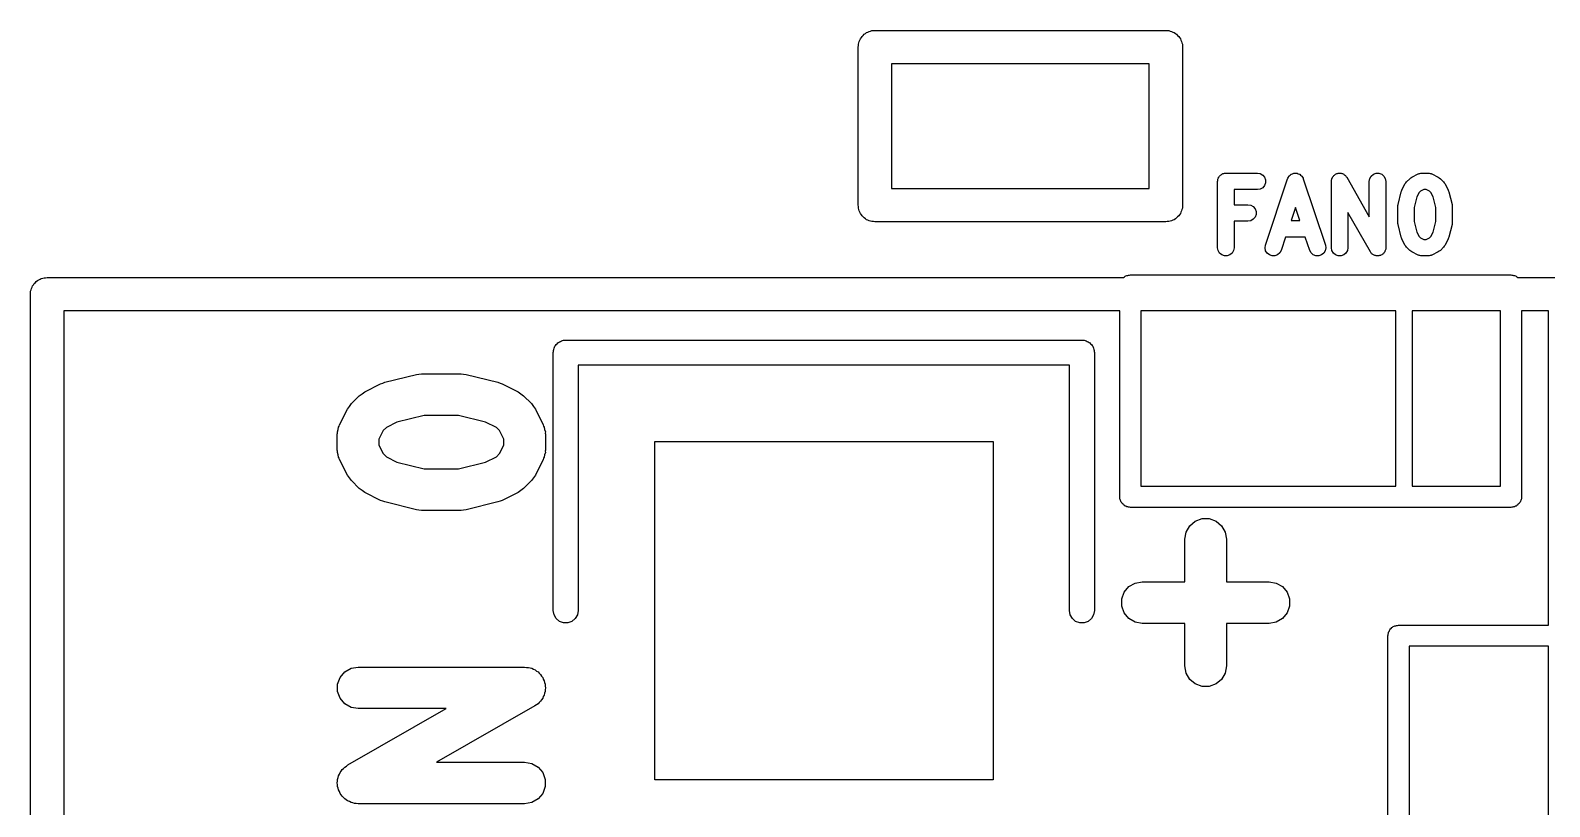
# Model space of a CAD drawing. Extents: x 10 to 287, y -200 to -10.
# Drawn here: x 111.88 to 121.01, y -87.08 to -82.41 of the extents above; entities that cross this region are included whole.
import ezdxf

# ---------------------------------------------------------------- set-up
doc = ezdxf.new("R2010")
doc.units = 0
doc.header["$MEASUREMENT"] = 0
doc.layers.add('BLACK', color=7, linetype='CONTINUOUS')

msp = doc.modelspace()

# ---------------------------------------------------------------- linework, layer by layer
at = {"layer": 'Black'}
for p, q in [((116.857, -82.4976), (116.86, -82.4893)), ((116.86, -82.4893), (116.862, -82.4807)), ((116.862, -82.4807), (116.866, -82.4731)), ((116.866, -82.4731), (116.869, -82.4649)), ((116.869, -82.4649), (116.875, -82.4581)), ((116.875, -82.4581), (116.879, -82.4505)), ((116.879, -82.4505), (116.886, -82.4449)), ((116.886, -82.4449), (116.892, -82.4382)), ((116.892, -82.4382), (116.899, -82.4338)), ((116.899, -82.4338), (116.906, -82.4281)), ((116.906, -82.4281), (116.914, -82.4251)), ((116.914, -82.4251), (116.922, -82.4207)), ((116.922, -82.4207), (116.931, -82.4192)), ((116.931, -82.4192), (116.939, -82.4162)), ((116.939, -82.4162), (116.948, -82.4162)), ((116.948, -82.4162), (116.956, -82.4147)), ((116.956, -82.4147), (118.704, -82.4147)), ((118.704, -82.4147), (118.712, -82.4162)), ((118.712, -82.4162), (118.721, -82.4162)), ((118.721, -82.4162), (118.729, -82.4192)), ((118.729, -82.4192), (118.738, -82.4207)), ((118.738, -82.4207), (118.746, -82.4251)), ((118.746, -82.4251), (118.754, -82.4281)), ((118.754, -82.4281), (118.761, -82.4338)), ((118.761, -82.4338), (118.768, -82.4382)), ((118.768, -82.4382), (118.774, -82.4449)), ((118.774, -82.4449), (118.781, -82.4505)), ((118.781, -82.4505), (118.785, -82.4581)), ((118.785, -82.4581), (118.791, -82.4649)), ((118.791, -82.4649), (118.794, -82.4731)), ((118.794, -82.4731), (118.798, -82.4807)), ((118.798, -82.4807), (118.8, -82.4893)), ((118.8, -82.4893), (118.803, -82.4976)), ((116.856, -82.515), (116.857, -82.5064)), ((116.856, -83.465), (116.856, -82.515)), ((116.857, -82.5064), (116.857, -82.4976)), ((118.803, -82.4976), (118.803, -82.5064)), ((118.803, -82.5064), (118.804, -82.515)), ((118.804, -82.515), (118.804, -83.465)), ((117.057, -82.6153), (117.057, -83.3646)), ((118.603, -82.6153), (117.057, -82.6153)), ((118.603, -83.3646), (118.603, -82.6153)), ((119.016, -83.313), (119.017, -83.3089)), ((119.017, -83.3089), (119.018, -83.3047)), ((119.018, -83.3047), (119.02, -83.3009)), ((119.02, -83.3009), (119.021, -83.2969)), ((119.021, -83.2969), (119.024, -83.2935)), ((119.024, -83.2935), (119.026, -83.2898)), ((119.026, -83.2898), (119.03, -83.287)), ((119.03, -83.287), (119.033, -83.2837)), ((119.033, -83.2837), (119.036, -83.2815)), ((119.036, -83.2815), (119.04, -83.2787)), ((119.04, -83.2787), (119.044, -83.2772)), ((119.044, -83.2772), (119.047, -83.2751)), ((119.047, -83.2751), (119.052, -83.2743)), ((119.052, -83.2743), (119.056, -83.2728)), ((119.056, -83.2728), (119.06, -83.2728)), ((119.06, -83.2728), (119.064, -83.2721)), ((119.064, -83.2721), (119.254, -83.2721)), ((119.254, -83.2721), (119.271, -83.2751)), ((119.271, -83.2751), (119.286, -83.2837)), ((119.286, -83.2837), (119.297, -83.2969)), ((119.297, -83.2969), (119.303, -83.313)), ((119.302, -83.7047), (119.435, -83.306)), ((119.435, -83.306), (119.436, -83.3048)), ((119.436, -83.3034), (119.44, -83.2972)), ((119.436, -83.3048), (119.436, -83.3034)), ((119.44, -83.2972), (119.443, -83.2908)), ((119.443, -83.2908), (119.444, -83.2899)), ((119.444, -83.2899), (119.445, -83.2888)), ((119.445, -83.2888), (119.451, -83.2842)), ((119.451, -83.2842), (119.456, -83.2794)), ((119.456, -83.2794), (119.457, -83.2789)), ((119.457, -83.2789), (119.459, -83.2781)), ((119.459, -83.2781), (119.465, -83.2758)), ((119.465, -83.2758), (119.472, -83.2731)), ((119.472, -83.2731), (119.474, -83.2731)), ((119.474, -83.2731), (119.475, -83.2726)), ((119.475, -83.2726), (119.482, -83.2728)), ((119.482, -83.2728), (119.489, -83.2726)), ((119.489, -83.2726), (119.491, -83.2731)), ((119.491, -83.2731), (119.492, -83.2731)), ((119.492, -83.2731), (119.499, -83.2758)), ((119.499, -83.2758), (119.506, -83.2781)), ((119.506, -83.2781), (119.507, -83.2789)), ((119.507, -83.2789), (119.508, -83.2794)), ((119.508, -83.2794), (119.513, -83.2842)), ((119.513, -83.2842), (119.519, -83.2888)), ((119.519, -83.2888), (119.52, -83.2899)), ((119.52, -83.2899), (119.521, -83.2908)), ((119.521, -83.2908), (119.524, -83.2972)), ((119.524, -83.2972), (119.528, -83.3034)), ((119.528, -83.3034), (119.528, -83.3048)), ((119.528, -83.3048), (119.529, -83.306)), ((119.529, -83.306), (119.662, -83.7047)), ((119.699, -83.3128), (119.701, -83.3088)), ((119.701, -83.3047), (119.704, -83.3008)), ((119.701, -83.3088), (119.701, -83.3047)), ((119.704, -83.3008), (119.705, -83.2967)), ((119.705, -83.2967), (119.708, -83.2934)), ((119.708, -83.2934), (119.71, -83.2898)), ((119.71, -83.2898), (119.713, -83.2869)), ((119.713, -83.2869), (119.716, -83.2835)), ((119.716, -83.2835), (119.72, -83.2814)), ((119.72, -83.2814), (119.723, -83.2787)), ((119.723, -83.2787), (119.727, -83.2772)), ((119.727, -83.2772), (119.731, -83.275)), ((119.731, -83.275), (119.735, -83.2743)), ((119.735, -83.2743), (119.739, -83.2728)), ((119.739, -83.2728), (119.744, -83.2728)), ((119.744, -83.2728), (119.748, -83.2721)), ((119.748, -83.2721), (119.752, -83.2728)), ((119.752, -83.2728), (119.757, -83.2728)), ((119.757, -83.2728), (119.761, -83.2744)), ((119.761, -83.2744), (119.765, -83.2752)), ((119.765, -83.2752), (119.769, -83.2773)), ((119.769, -83.2773), (119.773, -83.2787)), ((119.773, -83.2787), (119.776, -83.2816)), ((119.776, -83.2816), (119.78, -83.2838)), ((119.78, -83.2838), (119.783, -83.2871)), ((119.783, -83.2871), (119.786, -83.2898)), ((119.786, -83.2898), (119.788, -83.2936)), ((119.788, -83.2936), (119.791, -83.297)), ((119.791, -83.297), (119.926, -83.5339)), ((119.926, -83.3216), (119.929, -83.3047)), ((119.929, -83.3047), (119.938, -83.2898)), ((119.938, -83.2898), (119.951, -83.2787)), ((119.951, -83.2787), (119.967, -83.2728)), ((119.967, -83.2728), (119.984, -83.2728)), ((119.984, -83.2728), (120.001, -83.2787)), ((120.001, -83.2787), (120.014, -83.2898)), ((120.014, -83.2898), (120.022, -83.3047)), ((120.022, -83.3047), (120.025, -83.3216)), ((120.15, -83.3246), (120.169, -83.3056)), ((120.169, -83.3056), (120.175, -83.301)), ((120.175, -83.301), (120.182, -83.2963)), ((120.182, -83.2963), (120.22, -83.2773)), ((120.22, -83.2773), (120.222, -83.2765)), ((120.222, -83.2765), (120.225, -83.2751)), ((120.225, -83.2751), (120.23, -83.2741)), ((120.23, -83.2741), (120.236, -83.2724)), ((120.236, -83.2724), (120.239, -83.2726)), ((120.239, -83.2726), (120.242, -83.2721)), ((120.242, -83.2721), (120.28, -83.2721)), ((120.28, -83.2721), (120.282, -83.2726)), ((120.282, -83.2726), (120.285, -83.2724)), ((120.285, -83.2724), (120.291, -83.2741)), ((120.291, -83.2741), (120.297, -83.2751)), ((120.297, -83.2751), (120.299, -83.2765)), ((120.299, -83.2765), (120.302, -83.2773)), ((120.302, -83.2773), (120.34, -83.2963)), ((120.34, -83.2963), (120.346, -83.301)), ((120.346, -83.301), (120.353, -83.3056)), ((120.353, -83.3056), (120.372, -83.3246)), ((117.057, -83.3646), (118.603, -83.3646)), ((119.015, -83.3216), (119.016, -83.3174)), ((119.015, -83.7204), (119.015, -83.3216)), ((119.016, -83.3174), (119.016, -83.313)), ((119.254, -83.3712), (119.114, -83.3712)), ((119.114, -83.3712), (119.114, -83.462)), ((119.271, -83.3682), (119.254, -83.3712)), ((119.286, -83.3596), (119.271, -83.3682)), ((119.297, -83.3464), (119.286, -83.3596)), ((119.303, -83.3302), (119.297, -83.3464)), ((119.303, -83.313), (119.303, -83.3302)), ((119.698, -83.3216), (119.699, -83.3172)), ((119.698, -83.7204), (119.698, -83.3216)), ((119.699, -83.3172), (119.699, -83.3128)), ((119.926, -83.5339), (119.926, -83.3216)), ((120.025, -83.3216), (120.025, -83.7204)), ((120.099, -83.4615), (120.118, -83.3856)), ((120.118, -83.3856), (120.12, -83.3806)), ((120.12, -83.3806), (120.121, -83.3754)), ((120.121, -83.3754), (120.14, -83.3374)), ((120.14, -83.3374), (120.145, -83.3311)), ((120.145, -83.3311), (120.15, -83.3246)), ((120.225, -83.3889), (120.212, -83.4149)), ((120.233, -83.3813), (120.225, -83.3889)), ((120.253, -83.3712), (120.233, -83.3813)), ((120.268, -83.3712), (120.253, -83.3712)), ((120.288, -83.3813), (120.268, -83.3712)), ((120.296, -83.3889), (120.288, -83.3813)), ((120.309, -83.4149), (120.296, -83.3889)), ((120.372, -83.3246), (120.376, -83.3311)), ((120.376, -83.3311), (120.381, -83.3374)), ((120.381, -83.3374), (120.4, -83.3754)), ((120.4, -83.3754), (120.401, -83.3806)), ((120.401, -83.3806), (120.404, -83.3856)), ((120.404, -83.3856), (120.423, -83.4615)), ((116.857, -83.4736), (116.856, -83.465)), ((116.857, -83.4824), (116.857, -83.4736)), ((116.86, -83.4907), (116.857, -83.4824)), ((116.862, -83.4993), (116.86, -83.4907)), ((118.8, -83.4907), (118.798, -83.4993)), ((118.803, -83.4824), (118.8, -83.4907)), ((118.804, -83.465), (118.803, -83.4736)), ((118.803, -83.4736), (118.803, -83.4824)), ((119.114, -83.462), (119.197, -83.462)), ((119.197, -83.462), (119.214, -83.465)), ((119.214, -83.465), (119.229, -83.4736)), ((119.229, -83.4736), (119.24, -83.4868)), ((119.24, -83.4868), (119.246, -83.5029)), ((119.482, -83.4782), (119.456, -83.5569)), ((119.508, -83.5569), (119.482, -83.4782)), ((120.097, -83.4735), (120.098, -83.4676)), ((120.097, -83.5685), (120.097, -83.4735)), ((120.098, -83.4676), (120.099, -83.4615)), ((120.212, -83.4149), (120.196, -83.4796)), ((120.196, -83.4796), (120.196, -83.5624)), ((120.325, -83.4796), (120.309, -83.4149)), ((120.325, -83.5624), (120.325, -83.4796)), ((120.423, -83.4615), (120.423, -83.4676)), ((120.423, -83.4676), (120.424, -83.4735)), ((120.424, -83.4735), (120.424, -83.5685)), ((116.866, -83.5069), (116.862, -83.4993)), ((116.869, -83.5151), (116.866, -83.5069)), ((116.875, -83.5219), (116.869, -83.5151)), ((116.879, -83.5295), (116.875, -83.5219)), ((116.886, -83.5351), (116.879, -83.5295)), ((116.892, -83.5418), (116.886, -83.5351)), ((116.899, -83.5462), (116.892, -83.5418)), ((116.906, -83.5519), (116.899, -83.5462)), ((116.914, -83.5549), (116.906, -83.5519)), ((116.922, -83.5593), (116.914, -83.5549)), ((116.931, -83.5608), (116.922, -83.5593)), ((116.939, -83.5638), (116.931, -83.5608)), ((116.948, -83.5638), (116.939, -83.5638)), ((116.956, -83.5653), (116.948, -83.5638)), ((118.704, -83.5653), (116.956, -83.5653)), ((118.712, -83.5638), (118.704, -83.5653)), ((118.721, -83.5638), (118.712, -83.5638)), ((118.729, -83.5608), (118.721, -83.5638)), ((118.738, -83.5593), (118.729, -83.5608)), ((118.746, -83.5549), (118.738, -83.5593)), ((118.754, -83.5519), (118.746, -83.5549)), ((118.761, -83.5462), (118.754, -83.5519)), ((118.768, -83.5418), (118.761, -83.5462)), ((118.774, -83.5351), (118.768, -83.5418)), ((118.781, -83.5295), (118.774, -83.5351)), ((118.785, -83.5219), (118.781, -83.5295)), ((118.791, -83.5151), (118.785, -83.5219)), ((118.794, -83.5069), (118.791, -83.5151)), ((118.798, -83.4993), (118.794, -83.5069)), ((119.197, -83.561), (119.114, -83.561)), ((119.114, -83.561), (119.114, -83.7204)), ((119.214, -83.5581), (119.197, -83.561)), ((119.229, -83.5495), (119.214, -83.5581)), ((119.24, -83.5363), (119.229, -83.5495)), ((119.246, -83.5201), (119.24, -83.5363)), ((119.246, -83.5029), (119.246, -83.5201)), ((119.456, -83.5569), (119.508, -83.5569)), ((119.933, -83.745), (119.798, -83.5081)), ((119.798, -83.5081), (119.798, -83.7204)), ((120.098, -83.5745), (120.097, -83.5685)), ((120.099, -83.5805), (120.098, -83.5745)), ((120.118, -83.6565), (120.099, -83.5805)), ((120.196, -83.5624), (120.212, -83.6272)), ((120.309, -83.6272), (120.325, -83.5624)), ((120.423, -83.5805), (120.404, -83.6565)), ((120.424, -83.5685), (120.423, -83.5745)), ((120.423, -83.5745), (120.423, -83.5805)), ((119.423, -83.656), (119.396, -83.7361)), ((119.541, -83.656), (119.423, -83.656)), ((119.568, -83.7361), (119.541, -83.656)), ((120.12, -83.6614), (120.118, -83.6565)), ((120.121, -83.6666), (120.12, -83.6614)), ((120.14, -83.7046), (120.121, -83.6666)), ((120.212, -83.6272), (120.225, -83.6531)), ((120.225, -83.6531), (120.233, -83.6607)), ((120.233, -83.6607), (120.253, -83.6709)), ((120.253, -83.6709), (120.268, -83.6709)), ((120.268, -83.6709), (120.288, -83.6607)), ((120.288, -83.6607), (120.296, -83.6531)), ((120.296, -83.6531), (120.309, -83.6272)), ((120.4, -83.6666), (120.381, -83.7046)), ((120.401, -83.6614), (120.4, -83.6666)), ((120.404, -83.6565), (120.401, -83.6614)), ((119.018, -83.7373), (119.015, -83.7204)), ((119.026, -83.7522), (119.018, -83.7373)), ((119.04, -83.7633), (119.026, -83.7522)), ((119.056, -83.7692), (119.04, -83.7633)), ((119.089, -83.7633), (119.073, -83.7692)), ((119.102, -83.7522), (119.089, -83.7633)), ((119.111, -83.7373), (119.102, -83.7522)), ((119.114, -83.7204), (119.111, -83.7373)), ((119.3, -83.7218), (119.302, -83.7047)), ((119.303, -83.7386), (119.3, -83.7218)), ((119.312, -83.7533), (119.303, -83.7386)), ((119.326, -83.764), (119.312, -83.7533)), ((119.342, -83.7694), (119.326, -83.764)), ((119.375, -83.7626), (119.359, -83.7689)), ((119.388, -83.7512), (119.375, -83.7626)), ((119.396, -83.7361), (119.388, -83.7512)), ((119.576, -83.7512), (119.568, -83.7361)), ((119.589, -83.7626), (119.576, -83.7512)), ((119.605, -83.7689), (119.589, -83.7626)), ((119.639, -83.764), (119.622, -83.7694)), ((119.652, -83.7533), (119.639, -83.764)), ((119.661, -83.7386), (119.652, -83.7533)), ((119.665, -83.7218), (119.661, -83.7386)), ((119.662, -83.7047), (119.665, -83.7218)), ((119.701, -83.7373), (119.698, -83.7204)), ((119.71, -83.7522), (119.701, -83.7373)), ((119.723, -83.7633), (119.71, -83.7522)), ((119.739, -83.7692), (119.723, -83.7633)), ((119.773, -83.7633), (119.757, -83.7692)), ((119.786, -83.7522), (119.773, -83.7633)), ((119.795, -83.7373), (119.786, -83.7522)), ((119.798, -83.7204), (119.795, -83.7373)), ((119.936, -83.7484), (119.933, -83.745)), ((119.938, -83.7522), (119.936, -83.7484)), ((119.941, -83.755), (119.938, -83.7522)), ((119.944, -83.7582), (119.941, -83.755)), ((119.948, -83.7604), (119.944, -83.7582)), ((119.951, -83.7633), (119.948, -83.7604)), ((119.955, -83.7647), (119.951, -83.7633)), ((119.959, -83.7669), (119.955, -83.7647)), ((119.963, -83.7677), (119.959, -83.7669)), ((119.993, -83.767), (119.988, -83.7677)), ((119.996, -83.7648), (119.993, -83.767)), ((120.001, -83.7633), (119.996, -83.7648)), ((120.004, -83.7606), (120.001, -83.7633)), ((120.008, -83.7585), (120.004, -83.7606)), ((120.01, -83.7551), (120.008, -83.7585)), ((120.014, -83.7522), (120.01, -83.7551)), ((120.016, -83.7486), (120.014, -83.7522)), ((120.019, -83.7454), (120.016, -83.7486)), ((120.02, -83.7412), (120.019, -83.7454)), ((120.022, -83.7373), (120.02, -83.7412)), ((120.023, -83.7332), (120.022, -83.7373)), ((120.025, -83.7292), (120.023, -83.7332)), ((120.025, -83.7204), (120.025, -83.7248)), ((120.025, -83.7248), (120.025, -83.7292)), ((120.145, -83.7109), (120.14, -83.7046)), ((120.15, -83.7174), (120.145, -83.7109)), ((120.169, -83.7364), (120.15, -83.7174)), ((120.175, -83.741), (120.169, -83.7364)), ((120.182, -83.7457), (120.175, -83.741)), ((120.22, -83.7647), (120.182, -83.7457)), ((120.222, -83.7655), (120.22, -83.7647)), ((120.225, -83.7669), (120.222, -83.7655)), ((120.23, -83.768), (120.225, -83.7669)), ((120.297, -83.7669), (120.291, -83.768)), ((120.299, -83.7655), (120.297, -83.7669)), ((120.302, -83.7647), (120.299, -83.7655)), ((120.34, -83.7457), (120.302, -83.7647)), ((120.346, -83.741), (120.34, -83.7457)), ((120.353, -83.7364), (120.346, -83.741)), ((120.372, -83.7174), (120.353, -83.7364)), ((120.376, -83.7109), (120.372, -83.7174)), ((120.381, -83.7046), (120.376, -83.7109)), ((119.073, -83.7692), (119.056, -83.7692)), ((119.359, -83.7689), (119.342, -83.7694)), ((119.622, -83.7694), (119.605, -83.7689)), ((119.757, -83.7692), (119.739, -83.7692)), ((119.967, -83.7692), (119.963, -83.7677)), ((119.971, -83.7692), (119.967, -83.7692)), ((119.976, -83.7699), (119.971, -83.7692)), ((119.98, -83.7692), (119.976, -83.7699)), ((119.984, -83.7692), (119.98, -83.7692)), ((119.988, -83.7677), (119.984, -83.7692)), ((120.236, -83.7696), (120.23, -83.768)), ((120.239, -83.7694), (120.236, -83.7696)), ((120.242, -83.7699), (120.239, -83.7694)), ((120.28, -83.7699), (120.242, -83.7699)), ((120.282, -83.7694), (120.28, -83.7699)), ((120.285, -83.7696), (120.282, -83.7694)), ((120.291, -83.768), (120.285, -83.7696)), ((111.894, -83.9573), (111.897, -83.9491)), ((111.897, -83.9491), (111.903, -83.9424)), ((111.903, -83.9424), (111.907, -83.9348)), ((111.907, -83.9348), (111.914, -83.9292)), ((111.914, -83.9292), (111.919, -83.9225)), ((111.919, -83.9225), (111.927, -83.9181)), ((111.927, -83.9181), (111.934, -83.9125)), ((111.934, -83.9125), (111.942, -83.9095)), ((111.942, -83.9095), (111.949, -83.9051)), ((111.949, -83.9051), (111.958, -83.9036)), ((111.958, -83.9036), (111.966, -83.9006)), ((111.966, -83.9006), (111.975, -83.9006)), ((111.975, -83.9006), (111.984, -83.8991)), ((111.984, -83.8991), (112.079, -83.8991)), ((112.079, -83.8991), (112.084, -83.9)), ((112.084, -83.9), (118.449, -83.9)), ((118.449, -83.9), (118.45, -83.8984)), ((118.45, -83.8984), (118.455, -83.8956)), ((118.455, -83.8956), (118.459, -83.892)), ((118.459, -83.892), (118.464, -83.8901)), ((118.464, -83.8901), (118.469, -83.8873)), ((118.469, -83.8873), (118.475, -83.8864)), ((118.475, -83.8864), (118.48, -83.8845)), ((118.48, -83.8845), (118.486, -83.8845)), ((118.486, -83.8845), (118.491, -83.8835)), ((118.491, -83.8835), (120.777, -83.8835)), ((120.777, -83.8835), (120.782, -83.8845)), ((120.782, -83.8845), (120.788, -83.8845)), ((120.788, -83.8845), (120.793, -83.8864)), ((120.793, -83.8864), (120.799, -83.8873)), ((120.799, -83.8873), (120.804, -83.8901)), ((120.804, -83.8901), (120.809, -83.892)), ((120.809, -83.892), (120.813, -83.8956)), ((120.813, -83.8956), (120.818, -83.8984)), ((120.818, -83.8984), (120.819, -83.9)), ((120.819, -83.9), (121.041, -83.9)), ((111.884, -83.9991), (111.885, -83.9905)), ((111.884, -98.0796), (111.884, -83.9991)), ((111.885, -83.9817), (111.888, -83.9735)), ((111.885, -83.9826), (111.885, -83.9817)), ((111.885, -83.9905), (111.885, -83.9826)), ((111.888, -83.9735), (111.89, -83.9649)), ((111.89, -83.9649), (111.894, -83.9573)), ((118.427, -84.1), (112.084, -84.1)), ((112.084, -84.1), (112.084, -97.9694)), ((118.427, -85.217), (118.427, -84.1)), ((118.554, -84.1), (118.554, -85.1535)), ((120.085, -84.1), (118.554, -84.1)), ((120.085, -85.1535), (120.085, -84.1)), ((120.184, -84.1), (120.184, -85.1535)), ((120.713, -84.1), (120.184, -84.1)), ((120.713, -85.1535), (120.713, -84.1)), ((120.84, -84.1), (120.84, -85.217)), ((121.002, -84.1), (120.84, -84.1)), ((121.002, -85.9879), (121.002, -84.1)), ((115.033, -84.3187), (115.035, -84.3125)), ((115.035, -84.3125), (115.039, -84.3075)), ((115.039, -84.3075), (115.043, -84.3018)), ((115.043, -84.3018), (115.048, -84.2976)), ((115.048, -84.2976), (115.052, -84.2925)), ((115.052, -84.2925), (115.057, -84.2893)), ((115.057, -84.2893), (115.062, -84.285)), ((115.062, -84.285), (115.069, -84.2828)), ((115.069, -84.2828), (115.074, -84.2795)), ((115.074, -84.2795), (115.081, -84.2784)), ((115.081, -84.2784), (115.087, -84.2761)), ((115.087, -84.2761), (115.094, -84.2761)), ((115.094, -84.2761), (115.1, -84.275)), ((115.1, -84.275), (118.2, -84.275)), ((118.2, -84.275), (118.206, -84.2761)), ((118.206, -84.2761), (118.213, -84.2761)), ((118.213, -84.2761), (118.219, -84.2784)), ((118.219, -84.2784), (118.226, -84.2795)), ((118.226, -84.2795), (118.231, -84.2828)), ((118.231, -84.2828), (118.237, -84.285)), ((118.237, -84.285), (118.243, -84.2893)), ((118.243, -84.2893), (118.248, -84.2925)), ((118.248, -84.2925), (118.252, -84.2976)), ((118.252, -84.2976), (118.257, -84.3018)), ((118.257, -84.3018), (118.261, -84.3075)), ((118.261, -84.3075), (118.265, -84.3125)), ((118.265, -84.3125), (118.267, -84.3187)), ((115.025, -84.35), (115.026, -84.3435)), ((115.025, -85.9), (115.025, -84.35)), ((115.026, -84.337), (115.028, -84.3308)), ((115.026, -84.3435), (115.026, -84.337)), ((115.028, -84.3308), (115.03, -84.3243)), ((115.03, -84.3243), (115.033, -84.3187)), ((118.267, -84.3187), (118.27, -84.3243)), ((118.27, -84.3243), (118.272, -84.3308)), ((118.272, -84.3308), (118.274, -84.337)), ((118.274, -84.337), (118.274, -84.3435)), ((118.274, -84.3435), (118.275, -84.35)), ((118.275, -84.35), (118.275, -85.9)), ((114.013, -84.5287), (114.203, -84.4811)), ((114.203, -84.4811), (114.218, -84.48)), ((114.218, -84.48), (114.233, -84.4774)), ((114.233, -84.4774), (114.471, -84.4774)), ((114.471, -84.4774), (114.486, -84.48)), ((114.486, -84.48), (114.502, -84.4811)), ((114.502, -84.4811), (114.692, -84.5287)), ((118.125, -84.425), (115.175, -84.425)), ((115.175, -84.425), (115.175, -85.9)), ((118.125, -85.9), (118.125, -84.425)), ((113.876, -84.5977), (113.892, -84.5858)), ((113.892, -84.5858), (113.987, -84.5382)), ((113.987, -84.5382), (114, -84.5343)), ((114, -84.5343), (114.013, -84.5287)), ((114.692, -84.5287), (114.705, -84.5343)), ((114.705, -84.5343), (114.718, -84.5382)), ((114.718, -84.5382), (114.813, -84.5858)), ((114.813, -84.5858), (114.829, -84.5978)), ((113.788, -84.6893), (113.8, -84.6732)), ((113.8, -84.6732), (113.812, -84.6568)), ((113.812, -84.6568), (113.859, -84.6092)), ((113.859, -84.6092), (113.876, -84.5977)), ((114.829, -84.5978), (114.846, -84.6092)), ((114.846, -84.6092), (114.893, -84.6568)), ((114.893, -84.6568), (114.905, -84.6733)), ((114.905, -84.6733), (114.917, -84.6893)), ((113.741, -84.7846), (113.788, -84.6893)), ((114.086, -84.7679), (114.022, -84.8003)), ((114.249, -84.7274), (114.086, -84.7679)), ((114.456, -84.7274), (114.249, -84.7274)), ((114.618, -84.7679), (114.456, -84.7274)), ((114.683, -84.8003), (114.618, -84.7679)), ((114.917, -84.6893), (114.964, -84.7846)), ((113.727, -84.8405), (113.729, -84.8334)), ((113.727, -84.9357), (113.727, -84.8405)), ((113.728, -84.8262), (113.732, -84.8121)), ((113.729, -84.8334), (113.728, -84.8262)), ((113.732, -84.8121), (113.735, -84.7977)), ((113.735, -84.7977), (113.739, -84.7915)), ((113.739, -84.7915), (113.741, -84.7846)), ((114.003, -84.8193), (113.977, -84.87)), ((114.022, -84.8003), (114.003, -84.8193)), ((114.702, -84.8193), (114.683, -84.8003)), ((114.727, -84.87), (114.702, -84.8193)), ((114.964, -84.7846), (114.966, -84.7915)), ((114.966, -84.7915), (114.97, -84.7977)), ((114.97, -84.7977), (114.972, -84.8121)), ((114.972, -84.8121), (114.977, -84.8262)), ((114.977, -84.8262), (114.976, -84.8334)), ((114.976, -84.8334), (114.977, -84.8405)), ((114.977, -84.8405), (114.977, -84.9357)), ((113.729, -84.9428), (113.727, -84.9357)), ((113.728, -84.95), (113.729, -84.9428)), ((113.732, -84.964), (113.728, -84.95)), ((113.977, -84.87), (113.977, -84.9062)), ((113.977, -84.9062), (114.003, -84.9569)), ((114.702, -84.9569), (114.727, -84.9062)), ((114.727, -84.9062), (114.727, -84.87)), ((114.977, -84.95), (114.972, -84.964)), ((114.977, -84.9357), (114.976, -84.9428)), ((114.976, -84.9428), (114.977, -84.95)), ((115.634, -86.916), (115.634, -84.884)), ((115.634, -84.884), (117.666, -84.884)), ((117.666, -84.884), (117.666, -86.916)), ((113.735, -84.9785), (113.732, -84.964)), ((113.739, -84.9847), (113.735, -84.9785)), ((113.741, -84.9916), (113.739, -84.9847)), ((113.788, -85.0869), (113.741, -84.9916)), ((114.003, -84.9569), (114.022, -84.9758)), ((114.022, -84.9758), (114.086, -85.0082)), ((114.086, -85.0082), (114.249, -85.0488)), ((114.456, -85.0488), (114.618, -85.0082)), ((114.618, -85.0082), (114.683, -84.9758)), ((114.683, -84.9758), (114.702, -84.9569)), ((114.964, -84.9916), (114.917, -85.0869)), ((114.966, -84.9847), (114.964, -84.9916)), ((114.97, -84.9785), (114.966, -84.9847)), ((114.972, -84.964), (114.97, -84.9785)), ((113.8, -85.103), (113.788, -85.0869)), ((113.812, -85.1193), (113.8, -85.103)), ((113.859, -85.167), (113.812, -85.1193)), ((114.249, -85.0488), (114.456, -85.0488)), ((114.893, -85.1193), (114.846, -85.167)), ((114.905, -85.1029), (114.893, -85.1193)), ((114.917, -85.0869), (114.905, -85.1029)), ((113.876, -85.1785), (113.859, -85.167)), ((113.892, -85.1904), (113.876, -85.1785)), ((113.987, -85.238), (113.892, -85.1904)), ((114.813, -85.1904), (114.718, -85.238)), ((114.829, -85.1784), (114.813, -85.1904)), ((114.846, -85.167), (114.829, -85.1784)), ((118.428, -85.2225), (118.427, -85.217)), ((118.428, -85.228), (118.428, -85.2225)), ((118.554, -85.1535), (120.085, -85.1535)), ((120.184, -85.1535), (120.713, -85.1535)), ((120.84, -85.217), (120.84, -85.2225)), ((120.84, -85.2225), (120.84, -85.228)), ((114, -85.2419), (113.987, -85.238)), ((114.013, -85.2475), (114, -85.2419)), ((114.203, -85.2951), (114.013, -85.2475)), ((114.218, -85.2962), (114.203, -85.2951)), ((114.233, -85.2988), (114.218, -85.2962)), ((114.471, -85.2988), (114.233, -85.2988)), ((114.486, -85.2962), (114.471, -85.2988)), ((114.502, -85.2951), (114.486, -85.2962)), ((114.692, -85.2475), (114.502, -85.2951)), ((114.705, -85.2419), (114.692, -85.2475)), ((114.718, -85.238), (114.705, -85.2419)), ((118.43, -85.2332), (118.428, -85.228)), ((118.431, -85.2387), (118.43, -85.2332)), ((118.434, -85.2435), (118.431, -85.2387)), ((118.436, -85.2488), (118.434, -85.2435)), ((118.44, -85.253), (118.436, -85.2488)), ((118.442, -85.2578), (118.44, -85.253)), ((118.447, -85.2614), (118.442, -85.2578)), ((118.45, -85.2656), (118.447, -85.2614)), ((118.455, -85.2684), (118.45, -85.2656)), ((118.459, -85.272), (118.455, -85.2684)), ((118.464, -85.2739), (118.459, -85.272)), ((118.469, -85.2767), (118.464, -85.2739)), ((118.475, -85.2776), (118.469, -85.2767)), ((118.48, -85.2795), (118.475, -85.2776)), ((118.486, -85.2795), (118.48, -85.2795)), ((118.491, -85.2805), (118.486, -85.2795)), ((120.777, -85.2805), (118.491, -85.2805)), ((120.782, -85.2795), (120.777, -85.2805)), ((120.788, -85.2795), (120.782, -85.2795)), ((120.793, -85.2776), (120.788, -85.2795)), ((120.799, -85.2767), (120.793, -85.2776)), ((120.804, -85.2739), (120.799, -85.2767)), ((120.809, -85.272), (120.804, -85.2739)), ((120.813, -85.2684), (120.809, -85.272)), ((120.818, -85.2656), (120.813, -85.2684)), ((120.821, -85.2614), (120.818, -85.2656)), ((120.826, -85.2578), (120.821, -85.2614)), ((120.828, -85.253), (120.826, -85.2578)), ((120.832, -85.2488), (120.828, -85.253)), ((120.834, -85.2435), (120.832, -85.2488)), ((120.837, -85.2387), (120.834, -85.2435)), ((120.838, -85.2332), (120.837, -85.2387)), ((120.84, -85.228), (120.838, -85.2332)), ((118.826, -85.4283), (118.848, -85.3907)), ((118.848, -85.3907), (118.881, -85.3628)), ((118.881, -85.3628), (118.922, -85.3479)), ((118.922, -85.3479), (118.965, -85.3479)), ((118.965, -85.3479), (119.006, -85.3628)), ((119.006, -85.3628), (119.039, -85.3907)), ((119.039, -85.3907), (119.061, -85.4283)), ((118.818, -85.471), (118.826, -85.4283)), ((118.818, -85.727), (118.818, -85.471)), ((119.061, -85.4283), (119.068, -85.471)), ((119.068, -85.471), (119.068, -85.727)), ((118.454, -85.7895), (118.482, -85.7562)), ((118.482, -85.7562), (118.52, -85.7345)), ((118.52, -85.7345), (118.562, -85.727)), ((118.562, -85.727), (118.818, -85.727)), ((119.068, -85.727), (119.324, -85.727)), ((119.324, -85.727), (119.367, -85.7345)), ((119.367, -85.7345), (119.405, -85.7562)), ((119.405, -85.7562), (119.433, -85.7895)), ((118.439, -85.8303), (118.454, -85.7895)), ((118.439, -85.8737), (118.439, -85.8303)), ((119.433, -85.7895), (119.447, -85.8303)), ((119.447, -85.8303), (119.447, -85.8737)), ((115.03, -85.9257), (115.025, -85.9)), ((115.043, -85.9482), (115.03, -85.9257)), ((115.062, -85.965), (115.043, -85.9482)), ((115.157, -85.9482), (115.137, -85.965)), ((115.17, -85.9257), (115.157, -85.9482)), ((115.175, -85.9), (115.17, -85.9257)), ((118.13, -85.9257), (118.125, -85.9)), ((118.143, -85.9482), (118.13, -85.9257)), ((118.162, -85.965), (118.143, -85.9482)), ((118.257, -85.9482), (118.237, -85.965)), ((118.27, -85.9257), (118.257, -85.9482)), ((118.275, -85.9), (118.27, -85.9257)), ((118.454, -85.9145), (118.439, -85.8737)), ((118.482, -85.9478), (118.454, -85.9145)), ((118.52, -85.9695), (118.482, -85.9478)), ((119.405, -85.9478), (119.367, -85.9695)), ((119.433, -85.9145), (119.405, -85.9478)), ((119.447, -85.8737), (119.433, -85.9145)), ((115.087, -85.9739), (115.062, -85.965)), ((115.113, -85.9739), (115.087, -85.9739)), ((115.137, -85.965), (115.113, -85.9739)), ((118.187, -85.9739), (118.162, -85.965)), ((118.213, -85.9739), (118.187, -85.9739)), ((118.237, -85.965), (118.213, -85.9739)), ((118.562, -85.977), (118.52, -85.9695)), ((118.818, -85.977), (118.562, -85.977)), ((118.818, -86.233), (118.818, -85.977)), ((119.324, -85.977), (119.068, -85.977)), ((119.068, -85.977), (119.068, -86.233)), ((119.367, -85.9695), (119.324, -85.977)), ((120.038, -86.0514), (120.039, -86.0459)), ((120.039, -86.0404), (120.041, -86.0352)), ((120.039, -86.0459), (120.039, -86.0404)), ((120.041, -86.0352), (120.042, -86.0297)), ((120.042, -86.0297), (120.045, -86.0249)), ((120.045, -86.0249), (120.047, -86.0196)), ((120.047, -86.0196), (120.05, -86.0154)), ((120.05, -86.0154), (120.053, -86.0106)), ((120.053, -86.0106), (120.057, -86.007)), ((120.057, -86.007), (120.061, -86.0028)), ((120.061, -86.0028), (120.065, -86)), ((120.065, -86), (120.07, -85.9964)), ((120.07, -85.9964), (120.075, -85.9945)), ((120.075, -85.9945), (120.08, -85.9917)), ((120.08, -85.9917), (120.085, -85.9908)), ((120.085, -85.9908), (120.09, -85.9889)), ((120.09, -85.9889), (120.096, -85.9889)), ((120.096, -85.9889), (120.102, -85.9879)), ((120.102, -85.9879), (121.002, -85.9879)), ((120.038, -87.4865), (120.038, -86.0514)), ((120.165, -86.1149), (120.165, -88.9851)), ((121.002, -86.1149), (120.165, -86.1149)), ((121.002, -88.9851), (121.002, -86.1149)), ((113.729, -86.3426), (113.744, -86.3018)), ((113.744, -86.3018), (113.772, -86.2685)), ((113.772, -86.2685), (113.81, -86.2468)), ((113.81, -86.2468), (113.852, -86.2393)), ((113.852, -86.2393), (114.852, -86.2393)), ((114.852, -86.2393), (114.863, -86.2412)), ((114.863, -86.2412), (114.875, -86.2413)), ((114.875, -86.2413), (114.885, -86.245)), ((114.885, -86.245), (114.895, -86.2468)), ((114.895, -86.2468), (114.905, -86.2524)), ((114.905, -86.2524), (114.915, -86.2563)), ((114.915, -86.2563), (114.923, -86.2632)), ((114.923, -86.2632), (114.933, -86.2685)), ((114.933, -86.2685), (114.94, -86.2771)), ((114.94, -86.2771), (114.948, -86.2844)), ((114.948, -86.2844), (114.954, -86.2936)), ((114.954, -86.2936), (114.961, -86.3018)), ((114.961, -86.3018), (114.964, -86.3123)), ((114.964, -86.3123), (114.97, -86.3221)), ((114.97, -86.3221), (114.972, -86.3326)), ((118.826, -86.2757), (118.818, -86.233)), ((118.848, -86.3133), (118.826, -86.2757)), ((118.881, -86.3412), (118.848, -86.3133)), ((119.039, -86.3133), (119.006, -86.3412)), ((119.061, -86.2757), (119.039, -86.3133)), ((119.068, -86.233), (119.061, -86.2757)), ((113.729, -86.386), (113.729, -86.3426)), ((113.744, -86.4268), (113.729, -86.386)), ((114.97, -86.4076), (114.964, -86.4168)), ((114.972, -86.3965), (114.97, -86.4076)), ((114.972, -86.3326), (114.975, -86.3426)), ((114.975, -86.386), (114.972, -86.3965)), ((114.975, -86.3426), (114.975, -86.3538)), ((114.975, -86.3538), (114.977, -86.3648)), ((114.977, -86.3648), (114.975, -86.3753)), ((114.975, -86.3753), (114.975, -86.386)), ((118.922, -86.3561), (118.881, -86.3412)), ((118.965, -86.3561), (118.922, -86.3561)), ((119.006, -86.3412), (118.965, -86.3561)), ((113.772, -86.46), (113.744, -86.4268)), ((113.81, -86.4817), (113.772, -86.46)), ((113.79, -86.8272), (114.382, -86.4893)), ((113.852, -86.4893), (113.81, -86.4817)), ((114.382, -86.4893), (113.852, -86.4893)), ((114.914, -86.4728), (114.323, -86.8107)), ((114.923, -86.4656), (114.914, -86.4728)), ((114.933, -86.46), (114.923, -86.4656)), ((114.94, -86.4519), (114.933, -86.46)), ((114.948, -86.4451), (114.94, -86.4519)), ((114.953, -86.4354), (114.948, -86.4451)), ((114.961, -86.4268), (114.953, -86.4354)), ((114.964, -86.4168), (114.961, -86.4268)), ((113.744, -86.8732), (113.751, -86.8646)), ((113.751, -86.8646), (113.757, -86.8549)), ((113.757, -86.8549), (113.765, -86.8481)), ((113.765, -86.8481), (113.772, -86.84)), ((113.772, -86.84), (113.782, -86.8344)), ((113.782, -86.8344), (113.79, -86.8272)), ((114.323, -86.8107), (114.852, -86.8107)), ((114.852, -86.8107), (114.895, -86.8183)), ((114.895, -86.8183), (114.933, -86.84)), ((114.933, -86.84), (114.961, -86.8732)), ((113.727, -86.9352), (113.729, -86.9247)), ((113.729, -86.9462), (113.727, -86.9352)), ((113.729, -86.914), (113.733, -86.9035)), ((113.729, -86.9247), (113.729, -86.914)), ((113.729, -86.9574), (113.729, -86.9462)), ((113.733, -86.9674), (113.729, -86.9574)), ((113.733, -86.9035), (113.735, -86.8924)), ((113.735, -86.8924), (113.74, -86.8832)), ((113.74, -86.8832), (113.744, -86.8732)), ((114.961, -86.8732), (114.975, -86.914)), ((114.975, -86.9574), (114.961, -86.9982)), ((114.975, -86.914), (114.975, -86.9574)), ((117.666, -86.916), (115.634, -86.916)), ((113.735, -86.9779), (113.733, -86.9674)), ((113.74, -86.9877), (113.735, -86.9779)), ((113.744, -86.9982), (113.74, -86.9877)), ((113.751, -87.0064), (113.744, -86.9982)), ((113.756, -87.0156), (113.751, -87.0064)), ((113.765, -87.0229), (113.756, -87.0156)), ((113.772, -87.0315), (113.765, -87.0229)), ((113.781, -87.0368), (113.772, -87.0315)), ((113.789, -87.0437), (113.781, -87.0368)), ((113.8, -87.0476), (113.789, -87.0437)), ((113.81, -87.0532), (113.8, -87.0476)), ((114.933, -87.0315), (114.895, -87.0532)), ((114.961, -86.9982), (114.933, -87.0315)), ((113.82, -87.055), (113.81, -87.0532)), ((113.83, -87.0587), (113.82, -87.055)), ((113.841, -87.0588), (113.83, -87.0587)), ((113.852, -87.0607), (113.841, -87.0588)), ((114.852, -87.0607), (113.852, -87.0607)), ((114.895, -87.0532), (114.852, -87.0607))]:
    msp.add_line(p, q, dxfattribs=at)

doc.saveas('drawing.dxf')
